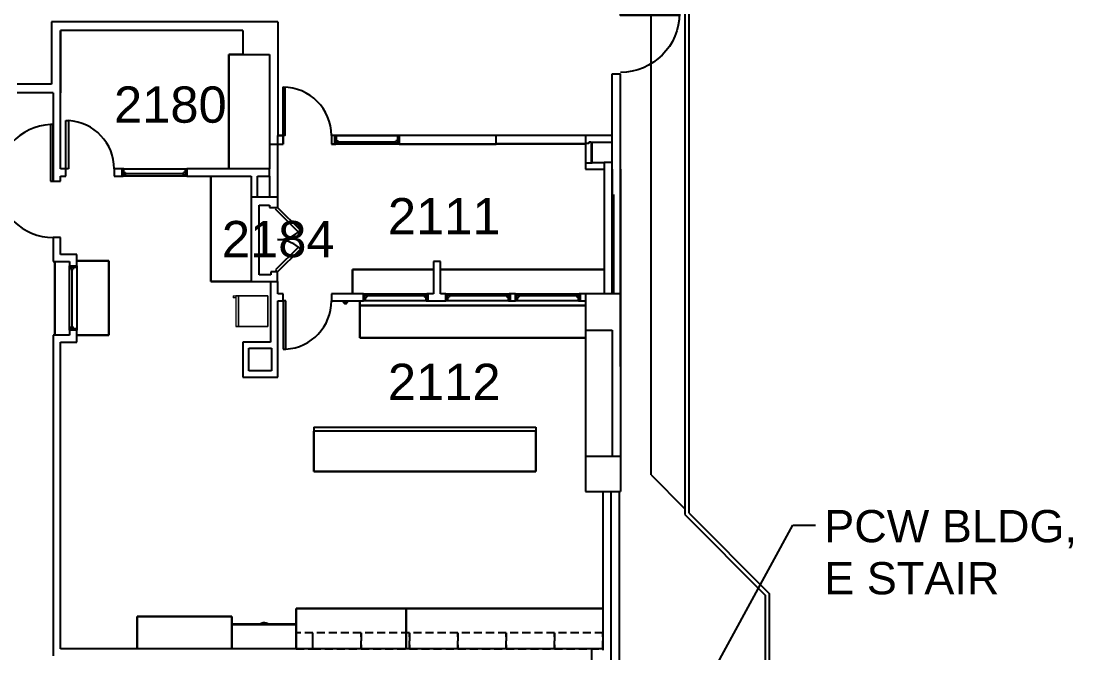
# Model space of a CAD drawing. Header units: inches. Extents: x -281 to 5521, y -151 to 3105.
# Drawn here: x 4739 to 5521, y 1678 to 2148 of the extents above; entities that cross this region are included whole.
import ezdxf

# ---------------------------------------------------------------- set-up
doc = ezdxf.new("R2010")
doc.units = ezdxf.units.IN
doc.header["$LTSCALE"] = 48
doc.header["$MEASUREMENT"] = 0
doc.linetypes.add('HIDDEN2', pattern=[0.1875, 0.125, -0.0625])
doc.layers.get('0').update_dxf_attribs({"linetype": 'CONTINUOUS'})
for name, color, linetype in [('A-ANNO-RNUM', 4, 'CONTINUOUS'), ('A-ANNO-TEXT-IDEN', 4, 'CONTINUOUS'), ('A-DOOR', 2, 'CONTINUOUS'), ('A-FLOR-CASE', 3, 'CONTINUOUS'), ('A-FLOR-CASE-UPPR', 3, 'HIDDEN2'), ('A-FLOR-HRAL', 1, 'CONTINUOUS'), ('A-GLAZ', 2, 'CONTINUOUS'), ('A-GLAZ-SILL', 1, 'CONTINUOUS'), ('A-ROOF-MED', 3, 'CONTINUOUS'), ('A-WALL-FULL', 6, 'CONTINUOUS'), ('S-COLS', 5, 'CONTINUOUS')]:
    doc.layers.add(name, color=color, linetype=linetype)
doc.layers.add('A-EQPM', color=1, linetype='CONTINUOUS', lineweight=13)
doc.layers.add('A-FURN-1', color=8, linetype='CONTINUOUS', lineweight=13)
doc.styles.add('ARIAL', font='arial.ttf')
doc.styles.get("Standard").update_dxf_attribs({"font": 'SIMPLEX.SHX'})
doc.dimstyles.new('DIM1-4', dxfattribs={"dimscale": 48, "dimtxt": 0.09375, "dimasz": 0.125, "dimexe": 0.125, "dimexo": 0.09375, "dimgap": 0.046875, "dimtad": 1, "dimdec": 4, "dimzin": 7, "dimdsep": 46, "dimlunit": 4, "dimtxsty": 'Standard', "dimblk": 'TICK', "dimcen": 2.25, "dimdle": 1.5, "dimadec": 0, "dimazin": 0, "dimtfac": 1, "dimtdec": 4, "dimtix": 1, "dimtofl": 0, "dimtmove": 2, "dimatfit": 3, "dimldrblk": 'TICK', "dimfxl": 1, "dimtolj": 1, "dimtzin": 0, "dimarcsym": 0})

# ---------------------------------------------------------------- blocks, each defined once
blk = doc.blocks.new('*U202')
for p, q in [((0, 0), (0, 0)), ((44, 0), (44, 0))]:
    blk.add_line(p, q)
blk.add_lwpolyline([(0, 0), (0, -44), (1.75, -44), (1.75, 0)], close=True)
blk.add_arc((0, 0), 44, 270, 0)
blk = doc.blocks.new('TICK')
at = {"linetype": 'Continuous'}
blk.add_line((0.988, 0), (-0.988, 0), dxfattribs=at)
at = {"color": 11}
blk.add_line((-0.223, -0.223), (0.223, 0.223), dxfattribs=at)
blk = doc.blocks.new('*U149')
for p, q in [((0, 0), (0, 0)), ((46, 0), (46, 0))]:
    blk.add_line(p, q)
blk.add_lwpolyline([(0, 0), (0, 46), (1.75, 46), (1.75, 0)], close=True)
blk.add_arc((0, 0), 46, 0, 90)
blk = doc.blocks.new('RA Door-Sngl Flsh - 3_-0_ x 7_-0_-737621-FIRE LIFE SAFETY PLAN- 2ND FLOOR')
at = {"layer": 'A-DOOR'}
for p, q in [((16, 38.625), (16, 2.625)), ((18, 38.625), (16, 38.625)), ((18, 2.625), (18, 38.625)), ((16, 2.625), (18, 2.625))]:
    blk.add_line(p, q, dxfattribs=at)
blk.add_arc((18, 2.625), 36.056, 93.17983, 180, dxfattribs=at)
blk = doc.blocks.new('RA Door-Dble Flush-Dble Act - 4_-0_ x 7_-0_-737785-FIRE LIFE SAFETY PLAN- 2ND FLOOR')
at = {"layer": 'A-DOOR'}
for p, q in [((-22.59, -1.09), (-24, -2.5)), ((-24, -2.5), (-7.03, -19.47)), ((-5.62, -18.06), (-22.59, -1.09)), ((5.62, -18.06), (22.59, -1.09)), ((24, -2.5), (7.03, -19.47)), ((9.13, -14.54), (22.59, -1.09)), ((-7.03, -19.47), (-5.62, -18.06))]:
    blk.add_line(p, q, dxfattribs=at)
for centre, start, end in [((-24, -2.5), 319.85313, 0), ((24, -2.5), 180, 225)]:
    blk.add_arc(centre, 24, start, end, dxfattribs=at)
blk = doc.blocks.new('RA Door-Sngl Flsh - 3_-0_ x 7_-0_-313218-FIRE LIFE SAFETY PLAN- 2ND FLOOR')
at = {"layer": 'A-DOOR'}
for p, q in [((16, -2.625), (18, -2.625)), ((16, -38.625), (16, -2.625)), ((18, -2.625), (18, -38.625)), ((18, -38.625), (16, -38.625))]:
    blk.add_line(p, q, dxfattribs=at)
blk.add_arc((18, -2.625), 36.056, 180, 266.82017, dxfattribs=at)
blk = doc.blocks.new('RA Door-Sngl Flsh - 3_-6_ x 7_-0_ NRS-737608-FIRE LIFE SAFETY PLAN- 2ND FLOOR')
at = {"layer": 'A-DOOR'}
for p, q in [((21, 4.625), (21, 2.625)), ((63, 4.625), (21, 4.625)), ((21, 2.625), (63, 2.625)), ((63, 2.625), (63, 4.625))]:
    blk.add_line(p, q, dxfattribs=at)
blk.add_arc((21, 2.625), 42.048, 2.726311, 180, dxfattribs=at)
blk = doc.blocks.new('Instance - Fixed - 24_ x 48_--916887-FIRE LIFE SAFETY PLAN- 2ND FLOOR')
at = {"layer": 'A-GLAZ'}
for p, q in [((-24.25, 2.625), (-25.5, 2.625)), ((-24.25, 2.625), (-24.25, -0.125)), ((21.25, 2.625), (22.5, 2.625)), ((21.25, -0.125), (21.25, 2.625)), ((-25.5, -2.625), (-24.75, -2.625)), ((-24.75, -0.125), (-23, -0.125)), ((-24.75, -1.875), (-24.75, -0.125)), ((-24.75, -0.125), (-24.25, -0.125)), ((-24.75, -0.125), (-24.75, -2.625)), ((-24.75, -1.875), (-23, -1.875)), ((-23, -1.875), (-23, -0.125)), ((-23, -1), (20, -1)), ((20, -1.875), (20, -0.125)), ((21.75, -0.125), (20, -0.125)), ((21.75, -1.875), (20, -1.875)), ((21.25, -0.125), (21.75, -0.125)), ((21.75, -1.875), (21.75, -0.125)), ((21.75, -0.125), (21.75, -2.625)), ((22.5, -2.625), (21.75, -2.625))]:
    blk.add_line(p, q, dxfattribs=at)
blk = doc.blocks.new('Instance - Fixed - 24_ x 48_-interior-917350-FIRE LIFE SAFETY PLAN- 2ND FLOOR')
at = {"layer": 'A-GLAZ'}
for p, q in [((-25.5, 2.625), (-24.75, 2.625)), ((-24.75, 0.125), (-24.75, 2.625)), ((-24.75, 1.875), (-24.75, 0.125)), ((-24.75, 1.875), (-23, 1.875)), ((-24.75, 0.125), (-23, 0.125)), ((-24.75, 0.125), (-24.25, 0.125)), ((-24.25, -2.625), (-24.25, 0.125)), ((-23, 1.875), (-23, 0.125)), ((-23, 1), (20, 1)), ((20, 1.875), (20, 0.125)), ((21.75, 1.875), (20, 1.875)), ((21.75, 0.125), (20, 0.125)), ((21.25, 0.125), (21.75, 0.125)), ((21.25, 0.125), (21.25, -2.625)), ((21.75, 0.125), (21.75, 2.625)), ((22.5, 2.625), (21.75, 2.625)), ((21.75, 1.875), (21.75, 0.125)), ((-24.25, -2.625), (-25.5, -2.625)), ((21.25, -2.625), (22.5, -2.625))]:
    blk.add_line(p, q, dxfattribs=at)
blk = doc.blocks.new('Instance - Fixed - 24_ x 48_ -2hr-1559898-FIRE LIFE SAFETY PLAN- 2ND FLOOR')
at = {"layer": 'A-GLAZ'}
for p, q in [((-25.5, 3.25), (-24.75, 3.25)), ((-24.75, 0.75), (-24.75, 3.25)), ((-24.75, 2.5), (-24.75, 0.75)), ((-24.75, 2.5), (-23, 2.5)), ((-24.75, 0.75), (-23, 0.75)), ((-24.75, 0.75), (-24.25, 0.75)), ((-24.25, -3.25), (-24.25, 0.75)), ((-23, 2.5), (-23, 0.75)), ((-23, 1.625), (20, 1.625)), ((20, 2.5), (20, 0.75)), ((21.75, 2.5), (20, 2.5)), ((21.75, 0.75), (20, 0.75)), ((21.25, 0.75), (21.75, 0.75)), ((21.25, 0.75), (21.25, -3.25)), ((21.75, 0.75), (21.75, 3.25)), ((22.5, 3.25), (21.75, 3.25)), ((21.75, 2.5), (21.75, 0.75)), ((-24.25, -3.25), (-25.5, -3.25)), ((21.25, -3.25), (22.5, -3.25))]:
    blk.add_line(p, q, dxfattribs=at)
blk = doc.blocks.new('REFRIGERATOR 17 CU FT - 32_5_ x 32_75_ 22 cu_ft_58H-830971-FIRE LIFE SAFETY PLAN- 2ND FLOOR')
at = {"layer": 'A-EQPM'}
for p, q in [((11.5, 11.42), (-11.5, 11.42)), ((-11.5, 11.42), (-11.5, -12.58)), ((-11.5, -10.33), (-11.5, 11.42)), ((-11.5, 11.42), (11.5, 11.42)), ((11.5, -12.58), (11.5, 11.42)), ((11.5, 11.42), (11.5, -10.33)), ((11.5, -10.33), (-11.5, -10.33)), ((-11.5, -12.58), (-11.5, -10.58)), ((11.5, -10.58), (-11.5, -10.58)), ((-11.5, -12.58), (11.5, -12.58)), ((-11.5, -14.58), (-11.5, -12.58)), ((-11.5, -12.58), (11.5, -12.58)), ((-11.5, -14.58), (-10, -14.58)), ((-10, -12.58), (-10, -14.58)), ((11.5, -10.58), (11.5, -12.58))]:
    blk.add_line(p, q, dxfattribs=at)
blk = doc.blocks.new('Wall_mounted_phone_5550 - 11ZPHO02_dwg-814741-FIRE LIFE SAFETY PLAN- 2ND FLOOR')
for p, q in [((-2.36, -0.47), (-2.48, -0.25)), ((-2.11, -0.47), (-2.36, -0.47)), ((-1.92, -0.47), (-2.36, -0.47)), ((-2.2, -0.47), (-2.11, -0.47)), ((-1.92, -0.47), (-2.04, -0.25)), ((-1.92, -0.47), (-1.68, -0.47)), ((-1.92, -0.47), (-1.52, -0.47)), ((-1.53, -0.47), (-1.66, -0.63)), ((-1.66, -1.25), (-1.66, -0.63)), ((-1.66, -0.63), (-1.53, -0.63)), ((-1.66, -1.31), (-1.66, -1.25)), ((-1.66, -1.25), (-1.53, -1.31)), ((-1.53, -1.44), (-1.66, -1.31)), ((-1.53, -1.44), (-1.66, -1.31)), ((-1.63, -1.29), (-1.53, -1.41)), ((-1.53, -0.47), (-1.47, -0.44)), ((1.53, -0.47), (-1.53, -0.47)), ((-1.53, -0.47), (-1.53, -0.63)), ((-1.53, -0.63), (1.53, -0.63)), ((-1.53, -1.29), (-1.53, -0.63)), ((1.53, -1.31), (-1.53, -1.31)), ((-1.53, -1.41), (-1.53, -1.31)), ((1.53, -1.41), (-1.53, -1.41)), ((-1.53, -1.44), (-1.53, -1.41)), ((-1.41, -1.44), (-1.53, -1.44)), ((-1.47, -0.44), (-1.47, -0.25)), ((1.47, -0.44), (-1.47, -0.44)), ((-1.34, -1.44), (-1.41, -1.44)), ((-1.34, -1.41), (-1.35, -1.56)), ((-1.3, -1.41), (-1.35, -1.56)), ((-1.34, -1.59), (-1.35, -1.56)), ((-1.34, -1.59), (-1.34, -1.61)), ((-1.34, -1.61), (-1.34, -1.62)), ((-1.34, -1.61), (-1.34, -1.62)), ((-1.34, -1.69), (-1.34, -1.62)), ((-0.8, -2.61), (-1.34, -1.69)), ((-1.13, -1.41), (-1.08, -1.54)), ((-0.76, -2.41), (-1.08, -1.54)), ((-0.89, -2.04), (-1.08, -1.54)), ((-1.03, -1.41), (-1, -1.52)), ((-0.85, -2.04), (-1, -1.52)), ((-0.76, -2.41), (-0.97, -1.82)), ((-0.77, -2.31), (-0.89, -2.04)), ((-0.71, -2.26), (-0.85, -2.04)), ((-0.8, -1.41), (-0.79, -1.51)), ((-0.8, -2.61), (-0.74, -2.53)), ((0.8, -2.61), (-0.8, -2.61)), ((-0.69, -2.04), (-0.79, -1.51)), ((0.79, -1.51), (-0.79, -1.51)), ((-0.77, -2.31), (-0.71, -2.26)), ((0.77, -2.31), (-0.77, -2.31)), ((-0.77, -2.31), (-0.75, -2.42)), ((-0.75, -2.42), (-0.74, -2.53)), ((-0.74, -2.53), (0.74, -2.53)), ((-0.71, -2.26), (-0.59, -2.22)), ((-0.59, -2.22), (-0.69, -2.04)), ((0.69, -2.04), (-0.69, -2.04)), ((-0.59, -2.22), (0.59, -2.22)), ((0.59, -2.22), (0.69, -2.04)), ((0.71, -2.26), (0.59, -2.22)), ((0.69, -2.04), (0.79, -1.51)), ((0.71, -2.26), (0.85, -2.04)), ((0.77, -2.31), (0.71, -2.26)), ((0.75, -2.42), (0.74, -2.53)), ((0.8, -2.61), (0.74, -2.53)), ((0.77, -2.31), (0.75, -2.42)), ((0.76, -2.41), (1.08, -1.54)), ((0.76, -2.41), (0.97, -1.82)), ((0.77, -2.31), (0.89, -2.04)), ((0.8, -1.41), (0.79, -1.51)), ((0.8, -2.61), (1.34, -1.69)), ((0.85, -2.04), (1, -1.52)), ((0.89, -2.04), (1.08, -1.54)), ((1.03, -1.41), (1, -1.52)), ((1.13, -1.41), (1.08, -1.54)), ((1.3, -1.4), (1.35, -1.56)), ((1.34, -1.4), (1.35, -1.56)), ((1.34, -1.44), (1.41, -1.44)), ((1.34, -1.59), (1.35, -1.56)), ((1.34, -1.59), (1.34, -1.61)), ((1.34, -1.61), (1.34, -1.62)), ((1.34, -1.61), (1.34, -1.62)), ((1.34, -1.69), (1.34, -1.62)), ((1.41, -1.44), (1.53, -1.44)), ((1.47, -0.44), (1.47, -0.25)), ((1.53, -0.47), (1.47, -0.44)), ((1.53, -0.47), (1.66, -0.63)), ((1.53, -0.47), (1.53, -0.63)), ((1.53, -1.29), (1.53, -0.63)), ((1.53, -0.63), (1.66, -0.63)), ((1.66, -1.25), (1.53, -1.31)), ((1.53, -1.41), (1.63, -1.29)), ((1.53, -1.44), (1.66, -1.31)), ((1.53, -1.44), (1.66, -1.31)), ((1.53, -1.41), (1.53, -1.31)), ((1.53, -1.44), (1.53, -1.41)), ((1.66, -1.25), (1.66, -0.63)), ((1.66, -1.31), (1.66, -1.25))]:
    blk.add_line(p, q)
blk = doc.blocks.new('Wall_mounted_phone_5550 - Wall_mounted_phone_5550-815184-FIRE LIFE SAFETY PLAN- 2ND FLOOR')
blk.add_blockref('Wall_mounted_phone_5550 - 11ZPHO02_dwg-814741-FIRE LIFE SAFETY PLAN- 2ND FLOOR', (0, 0))
blk = doc.blocks.new('CW_TRA_countertop_with backsplash option - 2_-6_ - SS NO DRIP-739162-SECOND FLOOR PLAN')
for p, q in [((-82.59, 1.5), (-82.59, 31.5)), ((-82.59, 31.5), (82.59, 31.5)), ((82.59, 31.5), (-82.59, 31.5)), ((-82.59, 31.5), (-82.59, 1.5)), ((82.59, 31.5), (82.59, 1.5)), ((82.59, 1.5), (82.59, 31.5))]:
    blk.add_line(p, q)
blk = doc.blocks.new('CW_TRA_countertop_with backsplash option - CA - 27_5_-976997-SECOND FLOOR PLAN')
for p, q in [((-84, 30.125), (84, 30.125)), ((84, 30.125), (-84, 30.125)), ((84, 30.125), (84, 2.625)), ((84, 2.625), (84, 30.125)), ((-80, 2.625), (-32, 2.625)), ((-28, 2.625), (20, 2.625)), ((33.25, 2.625), (81.25, 2.625))]:
    blk.add_line(p, q)
blk = doc.blocks.new('CW_TRA_countertop_with backsplash option - 2_-6_ - SS NO DRIP-724550-SECOND FLOOR PLAN')
for p, q in [((-39.3125, 3), (-39.3125, 33)), ((-39.3125, 33), (39.3125, 33)), ((39.3125, 33), (-39.3125, 33)), ((-39.3125, 33), (-39.3125, 3))]:
    blk.add_line(p, q)
blk = doc.blocks.new('CW_TRA_countertop_with backsplash option - CA - 24_-737610-SECOND FLOOR PLAN')
for p, q in [((-27.72, 2.62), (-27.72, 26.63)), ((-27.72, 26.63), (27.72, 26.63)), ((27.72, 26.63), (-27.72, 26.63)), ((-27.72, 26.63), (-27.72, 2.62)), ((27.72, 26.63), (27.72, 2.62)), ((27.72, 2.62), (27.72, 26.63)), ((-24.03, 2.62), (23.97, 2.62))]:
    blk.add_line(p, q)
blk = doc.blocks.new('CW_TRA_countertop_with backsplash option - CA - 11_-737611-SECOND FLOOR PLAN')
for p, q in [((-27.33, 13.63), (27.33, 13.63)), ((27.33, 13.63), (-27.33, 13.63))]:
    blk.add_line(p, q)
blk = doc.blocks.new('File_Cabinet_Lateral__18D 48L - File_Cabinet_Lateral__18D 48L-273636-SECOND FLOOR PLAN')
at = {"layer": 'A-FURN-1'}
for p, q in [((-11.53, 17.94), (-12.28, 17.94)), ((-12.28, 17.94), (-12.28, 17.88)), ((-11.53, 17.94), (-12.28, 17.94)), ((-12.28, 17.94), (-12.28, 17.88)), ((-12.28, 17.88), (-12.28, -30.06)), ((-12.28, 17.88), (-12.28, -2.82)), ((-11.53, 17.88), (-11.53, 17.94)), ((-11.53, 17.88), (-11.53, 17.94)), ((-11.53, -30.06), (-11.53, 17.88)), ((-11.53, -30.06), (-11.53, 17.88)), ((5.72, 17.94), (-11.47, 17.94)), ((-11.47, 17.94), (-11.47, 17.88)), ((-11.47, 17.88), (-11.47, -30.06)), ((5.72, 17.88), (5.72, 17.94)), ((5.72, -30.06), (5.72, 17.88)), ((-12.28, -2.82), (-12.5, -2.82)), ((-12.28, -2.83), (-12.5, -2.82)), ((-12.26, -2.82), (-12.28, -2.82)), ((-12.28, -2.82), (-12.28, -2.88)), ((-12.26, -2.83), (-12.28, -2.83)), ((-12.28, -2.88), (-12.28, -8.84)), ((-12.3, -9.3), (-12.28, -9.3)), ((-12.3, -9.3), (-12.28, -9.3)), ((-12.28, -8.84), (-12.28, -9.3)), ((-12.28, -9.3), (-12.05, -9.3)), ((-12.28, -9.3), (-12.05, -9.3)), ((-12.28, -9.3), (-12.28, -30.06)), ((-12.28, -30.06), (-11.53, -30.06)), ((-12.28, -30.06), (-11.53, -30.06)), ((-11.47, -30.06), (5.72, -30.06))]:
    blk.add_line(p, q, dxfattribs=at)
for centre, start, end in [((-6.91, -5.89), 151.24633, 212.27816), ((-6.91, -5.89), 175.65906, 187.84599), ((-6.91, -5.89), 163.4527, 175.63931), ((-6.91, -5.89), 187.86543, 200.05177), ((-6.66, -5.89), 151.86804, 207.66311), ((-6.66, -5.89), 175.6856, 187.86368), ((-6.91, -5.89), 151.24633, 163.43165), ((-6.66, -5.89), 163.48808, 175.66585), ((-6.66, -5.89), 187.88312, 200.06062), ((-6.66, -5.89), 151.86804, 163.46704), ((-6.66, -5.89), 151.29056, 151.86804), ((-6.66, -5.89), 151.29056, 151.86804), ((-6.91, -5.89), 200.07179, 212.25651), ((-6.66, -5.89), 200.08064, 207.66311), ((-6.66, -5.89), 207.66311, 212.27816), ((-6.66, -5.89), 207.66311, 212.25651)]:
    blk.add_arc(centre, 6.39, start, end, dxfattribs=at)
blk = doc.blocks.new('CW_TRA_countertop_with backsplash option - 2_-6_ - SS NO DRIP-1588947-SECOND FLOOR PLAN')
for p, q in [((-42.56, 33.25), (42.56, 33.25)), ((42.56, 33.25), (-42.56, 33.25)), ((42.56, 33.25), (42.56, 23)), ((42.56, 23), (42.56, 33.25))]:
    blk.add_line(p, q)
blk = doc.blocks.new('CW_TRA_countertop_with backsplash option - CA - 18_-976668-SECOND FLOOR PLAN')
for p, q in [((-60.94, 20.63), (60.94, 20.63)), ((60.94, 20.63), (-60.94, 20.63)), ((-57.06, 2.62), (-9.06, 2.62)), ((-5.06, 2.62), (42.94, 2.62))]:
    blk.add_line(p, q)
blk = doc.blocks.new('CW_TRA_countertop_with backsplash option - CA - 3_5_-976897-SECOND FLOOR PLAN')
for p, q in [((-84, 6.125), (84, 6.125)), ((84, 6.125), (-84, 6.125)), ((-80, 2.625), (-32, 2.625)), ((-28, 2.625), (20, 2.625)), ((33.25, 2.625), (81.25, 2.625)), ((84, 6.125), (84, 2.625)), ((84, 2.625), (84, 6.125))]:
    blk.add_line(p, q)
blk = doc.blocks.new('CW_TRA_countertop_with backsplash option - CA - 18_-933543-SECOND FLOOR PLAN')
for p, q in [((-30.06, 2.62), (-30.06, 20.63)), ((-30.06, 20.63), (30.06, 20.63)), ((30.06, 20.63), (-30.06, 20.63)), ((-30.06, 20.63), (-30.06, 2.62)), ((-22.06, 2.62), (25.94, 2.62))]:
    blk.add_line(p, q)

msp = doc.modelspace()

# ---------------------------------------------------------------- linework, layer by layer
at = {"layer": 'A-FLOR-CASE'}
for p, q in [((4943.2, 1680.88), (4943.2, 1710.88)), ((4943.2, 1710.88), (5025.07, 1710.88)), ((5025.07, 1710.88), (4943.2, 1710.88)), ((4943.2, 1710.88), (4943.2, 1680.88)), ((5025.07, 1710.88), (5025.07, 1680.88)), ((5025.07, 1680.88), (5025.07, 1710.88)), ((5025.07, 1680.88), (5025.07, 1710.88)), ((5025.07, 1710.88), (5171.5, 1710.88)), ((5171.5, 1710.88), (5025.07, 1710.88)), ((5025.07, 1710.88), (5025.07, 1680.88)), ((4825.03, 1680.88), (4825.03, 1704.88)), ((4825.03, 1704.88), (4895.26, 1704.88)), ((4895.26, 1704.88), (4825.03, 1704.88)), ((4825.03, 1704.88), (4825.03, 1680.88)), ((4895.26, 1704.88), (4895.26, 1680.88)), ((4895.26, 1680.88), (4895.26, 1704.88))]:
    msp.add_line(p, q, dxfattribs=at)
at = {"layer": 'A-FLOR-CASE-UPPR'}
for p, q in [((4955.59, 1692.88), (4943.15, 1692.88)), ((4943.15, 1692.88), (4943.15, 1680.88)), ((4955.59, 1692.88), (4943.15, 1692.88)), ((4943.15, 1692.88), (4943.15, 1680.88)), ((4991.5, 1692.88), (4955.5, 1692.88)), ((4955.5, 1692.88), (4955.5, 1680.88)), ((4955.59, 1680.88), (4955.59, 1692.88)), ((4955.59, 1680.88), (4955.59, 1692.88)), ((4991.5, 1680.88), (4991.5, 1692.88)), ((5027.5, 1692.88), (4991.5, 1692.88)), ((4991.5, 1692.88), (4991.5, 1680.88)), ((5063.5, 1692.88), (5027.5, 1692.88)), ((5027.5, 1692.88), (5027.5, 1680.88)), ((5027.5, 1680.88), (5027.5, 1692.88)), ((5063.5, 1680.88), (5063.5, 1692.88)), ((5099.5, 1692.88), (5063.5, 1692.88)), ((5063.5, 1692.88), (5063.5, 1680.88)), ((5099.5, 1680.88), (5099.5, 1692.88)), ((5135.5, 1692.88), (5099.5, 1692.88)), ((5099.5, 1692.88), (5099.5, 1680.88)), ((5135.5, 1680.88), (5135.5, 1692.88)), ((5171.5, 1692.88), (5135.5, 1692.88)), ((5135.5, 1692.88), (5135.5, 1680.88)), ((5171.5, 1680.88), (5171.5, 1692.88)), ((4943.15, 1680.88), (4955.59, 1680.88)), ((4943.15, 1680.88), (4955.59, 1680.88)), ((4955.5, 1680.88), (4991.5, 1680.88)), ((4991.5, 1680.88), (5027.5, 1680.88)), ((5027.5, 1680.88), (5063.5, 1680.88)), ((5063.5, 1680.88), (5099.5, 1680.88)), ((5099.5, 1680.88), (5135.5, 1680.88)), ((5135.5, 1680.88), (5171.5, 1680.88))]:
    msp.add_line(p, q, dxfattribs=at)
at = {"layer": 'A-FLOR-HRAL'}
for p, q in [((5232.5, 2178), (5232.5, 1780.96)), ((5235.5, 2181), (5235.5, 1782.2)), ((5232.5, 1780.96), (5292.5, 1720.6)), ((5235.5, 1782.2), (5295.5, 1721.84)), ((5292.5, 1668), (5292.5, 1720.6)), ((5295.5, 1668), (5295.5, 1721.84))]:
    msp.add_line(p, q, dxfattribs=at)
at = {"layer": 'A-GLAZ'}
for p, q in [((5178.5, 2038), (5178.5, 1945.25)), ((5177.5, 1798), (5177.5, 1680))]:
    msp.add_line(p, q, dxfattribs=at)
at = {"layer": 'A-GLAZ-SILL'}
for p, q in [((5172.5, 2038), (5172.5, 1945.25)), ((5184.5, 2038), (5184.5, 1944)), ((5171.5, 1798), (5171.5, 1680)), ((5183.5, 1798), (5183.5, 1668))]:
    msp.add_line(p, q, dxfattribs=at)
at = {"layer": 'A-ROOF-MED'}
for q in [(5207.5, 2175), (5232.5, 1785.21)]:
    msp.add_line((5207.5, 1810.36), q, dxfattribs=at)
at = {"layer": 'A-WALL-FULL'}
for p, q in [((4761.25, 2147.75), (4761.25, 2101.37)), ((4929.5, 2147.75), (4761.25, 2147.75)), ((4929.5, 2147.75), (4929.5, 2063)), ((4767.75, 2141.25), (4767.75, 2094.88)), ((4903.5, 2141.25), (4767.75, 2141.25)), ((4767.75, 2038.12), (4767.75, 2141.25)), ((4903.5, 2141.25), (4903.5, 2123.25)), ((4903.5, 2123.25), (4923.5, 2123.25)), ((4923.5, 2123.25), (4923.5, 2038.12)), ((4923.5, 2122), (4923.5, 2056.5)), ((5178.5, 2109), (5184.5, 2109)), ((5178.5, 2064), (5178.5, 2109)), ((5184.5, 2019), (5184.5, 2109)), ((4761.25, 2101.37), (4735.5, 2101.37)), ((4762.5, 2094.88), (4735.5, 2094.88)), ((4762.5, 2094.88), (4762.5, 2029.16)), ((4929.5, 2063), (4933.5, 2063)), ((4929.5, 2056.5), (4929.5, 2063)), ((4933.5, 2063), (4929.5, 2063)), ((4933.5, 2063), (4933.5, 2056.5)), ((4933.5, 2056.5), (4933.5, 2063)), ((5158.5, 2063), (4969.5, 2063)), ((4969.5, 2063), (4969.5, 2056.5)), ((4972, 2063), (4969.5, 2063)), ((4969.5, 2063), (4969.5, 2056.5)), ((4972, 2056.5), (4972, 2063)), ((4972, 2063), (5020, 2063)), ((5092, 2063), (5020, 2063)), ((5020, 2063), (5020, 2056.5)), ((5178, 2063), (5092, 2063)), ((5092, 2056.5), (5092, 2063)), ((5158.5, 2063), (5158.5, 2057)), ((5178.5, 2019), (5178.5, 2064)), ((4923.5, 2056.5), (4933.5, 2056.5)), ((4929.5, 2009.5), (4929.5, 2056.5)), ((4929.5, 2056.5), (4933.5, 2056.5)), ((5158.5, 2056.5), (4969.5, 2056.5)), ((4969.5, 2056.5), (4972, 2056.5)), ((5020, 2056.5), (4972, 2056.5)), ((5020, 2056.5), (5092, 2056.5)), ((5092, 2057), (5158.5, 2057)), ((5161, 2057), (5158.5, 2057)), ((5158.5, 2057), (5158.5, 2042.63)), ((5163.13, 2058), (5161, 2058)), ((5161, 2058), (5161, 2057)), ((5163.13, 2042.63), (5163.13, 2058)), ((5163.5, 2042.63), (5163.5, 2058)), ((5163.5, 2058), (5178, 2058)), ((4771.78, 2038.12), (4767.75, 2038.12)), ((4771.78, 2032.88), (4771.78, 2038.12)), ((4813.78, 2038.12), (4807.78, 2038.12)), ((4807.78, 2038.12), (4807.78, 2032.88)), ((4813.78, 2032.88), (4813.78, 2038.12)), ((4813.78, 2038.12), (4861.78, 2038.12)), ((4923.5, 2038.12), (4861.78, 2038.12)), ((4861.78, 2038.12), (4861.78, 2032.88)), ((4923.5, 2032.88), (4923.5, 2038.12)), ((5158.5, 2042.63), (5163.13, 2042.63)), ((5158.5, 2042.63), (5158.5, 2038)), ((5158.5, 2038), (5172.5, 2038)), ((5163.13, 2042.63), (5163.5, 2042.63)), ((5172.5, 2042.63), (5163.5, 2042.63)), ((5178, 2043), (5172.5, 2043)), ((5172.5, 2043), (5172.5, 2042.63)), ((5172.5, 2042.63), (5172.5, 2038)), ((5172.5, 2038), (5172.5, 1945.25)), ((4762.5, 2029.16), (4767.75, 2029.16)), ((4767.75, 2029.16), (4767.75, 2032.88)), ((4767.75, 2032.88), (4771.78, 2032.88)), ((4807.78, 2032.88), (4813.78, 2032.88)), ((4861.78, 2032.88), (4813.78, 2032.88)), ((4861.78, 2032.88), (4909.74, 2032.88)), ((4909.74, 2032.88), (4909.74, 2017.25)), ((4914.36, 2032.88), (4923.5, 2032.88)), ((4914.36, 2017.25), (4914.36, 2032.88)), ((4923.5, 2032.88), (4923.5, 2017.25)), ((4914.36, 2017.25), (4909.74, 2017.25)), ((4909.74, 2017.25), (4909.74, 1954.25)), ((4923.5, 2017.25), (4914.36, 2017.25)), ((4929.5, 2017.25), (4923.5, 2017.25)), ((5178.5, 2003), (5178.5, 2019)), ((5179.5, 2019), (5179.5, 2003)), ((5184.5, 2003), (5184.5, 2019)), ((4915.74, 2011.25), (4923.5, 2011.25)), ((4915.74, 1959.25), (4915.74, 2011.25)), ((4923.5, 2011.25), (4923.5, 2009.5)), ((4923.5, 2009.5), (4929.5, 2009.5)), ((5178.5, 1951), (5178.5, 2003)), ((5179.5, 2003), (5179.5, 1951)), ((5184.5, 1951), (5184.5, 2003)), ((4767.75, 1987.16), (4762.5, 1987.16)), ((4762.5, 1987.16), (4762.5, 1969.16)), ((4767.75, 1974.41), (4767.75, 1987.16)), ((4779.93, 1974.41), (4767.75, 1974.41)), ((4779.93, 1966.12), (4779.93, 1974.41)), ((4762.5, 1969.16), (4774.68, 1969.16)), ((4774.68, 1969.16), (4774.68, 1966.12)), ((4774.68, 1966.12), (4779.93, 1966.12)), ((4774.68, 1918.12), (4774.68, 1966.12)), ((4779.93, 1966.12), (4779.93, 1918.12)), ((5045.38, 1969.25), (5045.38, 1945.25)), ((5050.63, 1969.25), (5045.38, 1969.25)), ((5050.63, 1945.25), (5050.63, 1969.25)), ((4924.38, 1959.25), (4915.74, 1959.25)), ((4924.38, 1961.5), (4924.38, 1959.25)), ((4929.38, 1961.5), (4924.38, 1961.5)), ((4929.38, 1954.25), (4929.38, 1961.5)), ((4909.74, 1954.25), (4924.25, 1954.25)), ((4924.25, 1954.25), (4929.38, 1954.25)), ((4924.25, 1954.25), (4924.25, 1909.25)), ((4929.5, 1954.25), (4929.38, 1954.25)), ((4929.5, 1945.25), (4929.5, 1954.25)), ((5178.5, 1945.25), (5178.5, 1951)), ((5179.5, 1951), (5179.5, 1945.25)), ((5184.5, 1907), (5184.5, 1951)), ((4933.5, 1945.25), (4929.5, 1945.25)), ((4933.5, 1940), (4933.5, 1945.25)), ((4993.25, 1945.25), (4969.5, 1945.25)), ((4969.5, 1945.25), (4969.5, 1940)), ((4993.25, 1940), (4993.25, 1945.25)), ((4993.25, 1945.25), (5041.25, 1945.25)), ((5045.38, 1945.25), (5041.25, 1945.25)), ((5041.25, 1945.25), (5041.25, 1940)), ((5054.5, 1945.25), (5050.63, 1945.25)), ((5054.5, 1940), (5054.5, 1945.25)), ((5054.5, 1945.25), (5102.5, 1945.25)), ((5106.5, 1945.25), (5102.5, 1945.25)), ((5102.5, 1945.25), (5102.5, 1940)), ((5106.5, 1940), (5106.5, 1945.25)), ((5106.5, 1945.25), (5154.5, 1945.25)), ((5158.5, 1945.25), (5154.5, 1945.25)), ((5154.5, 1945.25), (5154.5, 1940)), ((5161, 1945.25), (5158.5, 1945.25)), ((5158.5, 1945.25), (5158.5, 1940.25)), ((5158.5, 1944), (5158.5, 1918)), ((5184.5, 1945.25), (5161, 1945.25)), ((5179.5, 1945.25), (5178.5, 1945.25)), ((4929.5, 1940), (4933.5, 1940)), ((4929.5, 1883.25), (4929.5, 1940)), ((4969.5, 1940), (4993.25, 1940)), ((5041.25, 1940), (4993.25, 1940)), ((5041.25, 1940), (5054.5, 1940)), ((5102.5, 1940), (5054.5, 1940)), ((5102.5, 1940), (5106.5, 1940)), ((5154.5, 1940), (5106.5, 1940)), ((5154.5, 1940), (5158.5, 1940)), ((4779.93, 1918.12), (4774.68, 1918.12)), ((4774.68, 1918.12), (4774.68, 1914.5)), ((4779.93, 1909.25), (4779.93, 1918.12)), ((5158.5, 1918), (5158.5, 1824)), ((5158.5, 1918), (5178.5, 1918)), ((5178.5, 1918), (5178.5, 1824)), ((5184.5, 1918), (5184.5, 1824)), ((4762.5, 1914.5), (4762.5, 1675.63)), ((4774.68, 1914.5), (4762.5, 1914.5)), ((4767.75, 1680.88), (4767.75, 1909.25)), ((4767.75, 1909.25), (4779.93, 1909.25)), ((4903.5, 1909.25), (4903.5, 1883.25)), ((4924.25, 1909.25), (4903.5, 1909.25)), ((4908.13, 1887.88), (4908.13, 1904.63)), ((4908.13, 1904.63), (4924.88, 1904.63)), ((4924.88, 1904.63), (4924.88, 1887.88)), ((5184.5, 1891), (5184.5, 1907)), ((4924.88, 1887.88), (4908.13, 1887.88)), ((4903.5, 1883.25), (4929.5, 1883.25)), ((4956.31, 1846), (5121.5, 1846)), ((4956.31, 1846), (4956.31, 1843)), ((5121.5, 1843), (4956.31, 1843)), ((5121.5, 1846), (5121.5, 1843)), ((5163.13, 1680.88), (4767.75, 1680.88)), ((5171.5, 1680.88), (5163.13, 1680.88)), ((5163.13, 1680.88), (5163.13, 1668)), ((5177.5, 1680), (5177.5, 1668))]:
    msp.add_line(p, q, dxfattribs=at)
at = {"layer": 'S-COLS'}
for p, q in [((5184.5, 1944), (5184.5, 1918)), ((5158.5, 1824), (5158.5, 1798)), ((5184.5, 1824), (5158.5, 1824)), ((5184.5, 1824), (5184.5, 1798)), ((5158.5, 1798), (5184.5, 1798))]:
    msp.add_line(p, q, dxfattribs=at)

# ---------------------------------------------------------------- block references
at = {"layer": 'A-DOOR', "xscale": -1, "rotation": 90}
msp.add_blockref('*U202', (5184.5, 2154), dxfattribs=at)
at = {"layer": 'A-DOOR', "xscale": 0.782608695652174, "yscale": 0.782608695652174, "zscale": 0.782608695652174}
msp.add_blockref('*U149', (4933.5, 2063), dxfattribs=at)
at = {"layer": 'A-DOOR'}
for name, p, rotation in [('RA Door-Sngl Flsh - 3_-6_ x 7_-0_ NRS-737608-FIRE LIFE SAFETY PLAN- 2ND FLOOR', (4765.13, 2008.16), 90), ('RA Door-Sngl Flsh - 3_-0_ x 7_-0_-313218-FIRE LIFE SAFETY PLAN- 2ND FLOOR', (4789.78, 2035.5), 179.9999999999999), ('RA Door-Dble Flush-Dble Act - 4_-0_ x 7_-0_-737785-FIRE LIFE SAFETY PLAN- 2ND FLOOR', (4926.88, 1985.5), 90), ('RA Door-Sngl Flsh - 3_-0_ x 7_-0_-737621-FIRE LIFE SAFETY PLAN- 2ND FLOOR', (4951.5, 1942.63), 179.9999999999999)]:
    msp.add_blockref(name, p, dxfattribs=dict(at, rotation=rotation))
at = {"layer": 'A-EQPM', "rotation": 270}
msp.add_blockref('REFRIGERATOR 17 CU FT - 32_5_ x 32_75_ 22 cu_ft_58H-830971-FIRE LIFE SAFETY PLAN- 2ND FLOOR', (4910.83, 1932.25), dxfattribs=at)
at = {"layer": 'A-EQPM'}
msp.add_blockref('Wall_mounted_phone_5550 - Wall_mounted_phone_5550-815184-FIRE LIFE SAFETY PLAN- 2ND FLOOR', (4979.91, 1940.25), dxfattribs=at)
at = {"layer": 'A-FLOR-CASE'}
for name, p, rotation in [('CW_TRA_countertop_with backsplash option - 2_-6_ - SS NO DRIP-1588947-SECOND FLOOR PLAN', (4926.5, 2080.69), 90), ('CW_TRA_countertop_with backsplash option - 2_-6_ - SS NO DRIP-724550-SECOND FLOOR PLAN', (4912.74, 1993.56), 90), ('CW_TRA_countertop_with backsplash option - CA - 11_-737611-SECOND FLOOR PLAN', (4777.31, 1941.83), 90), ('CW_TRA_countertop_with backsplash option - CA - 11_-737611-SECOND FLOOR PLAN', (4777.31, 1941.83), 90), ('CW_TRA_countertop_with backsplash option - CA - 24_-737610-SECOND FLOOR PLAN', (4777.31, 1942.09), 270), ('CW_TRA_countertop_with backsplash option - CA - 27_5_-976997-SECOND FLOOR PLAN', (5074.5, 1942.63), 179.9999999999999), ('CW_TRA_countertop_with backsplash option - CA - 3_5_-976897-SECOND FLOOR PLAN', (5074.5, 1942.63), 179.9999999999999), ('CW_TRA_countertop_with backsplash option - 2_-6_ - SS NO DRIP-739162-SECOND FLOOR PLAN', (5038.91, 1844.5), 179.9999999999999)]:
    msp.add_blockref(name, p, dxfattribs=dict(at, rotation=rotation))
for name, p in [('CW_TRA_countertop_with backsplash option - CA - 18_-933543-SECOND FLOOR PLAN', (5015.31, 1942.63)), ('CW_TRA_countertop_with backsplash option - CA - 18_-976668-SECOND FLOOR PLAN', (5111.56, 1942.63))]:
    msp.add_blockref(name, p, dxfattribs=at)
at = {"layer": 'A-FURN-1', "rotation": 270}
msp.add_blockref('File_Cabinet_Lateral__18D 48L - File_Cabinet_Lateral__18D 48L-273636-SECOND FLOOR PLAN', (4925.32, 1687.16), dxfattribs=at)
at = {"layer": 'A-GLAZ'}
for name, p, rotation in [('Instance - Fixed - 24_ x 48_ -2hr-1559898-FIRE LIFE SAFETY PLAN- 2ND FLOOR', (4994.5, 2059.75), 179.9999999999999), ('Instance - Fixed - 24_ x 48_-interior-917350-FIRE LIFE SAFETY PLAN- 2ND FLOOR', (4836.28, 2035.5), 179.9999999999999), ('Instance - Fixed - 24_ x 48_--916887-FIRE LIFE SAFETY PLAN- 2ND FLOOR', (4777.31, 1940.62), 270), ('Instance - Fixed - 24_ x 48_--916887-FIRE LIFE SAFETY PLAN- 2ND FLOOR', (5015.75, 1942.63), 179.9999999999999), ('Instance - Fixed - 24_ x 48_--916887-FIRE LIFE SAFETY PLAN- 2ND FLOOR', (5077, 1942.63), 179.9999999999999), ('Instance - Fixed - 24_ x 48_--916887-FIRE LIFE SAFETY PLAN- 2ND FLOOR', (5129, 1942.63), 179.9999999999999)]:
    msp.add_blockref(name, p, dxfattribs=dict(at, rotation=rotation))

# ---------------------------------------------------------------- texts
at = {"layer": 'A-ANNO-RNUM', "style": 'ARIAL'}
for s, p in [('2180', (4807.65, 2072.55)), ('2111', (5011.47, 1989.45)), ('2184', (4887.95, 1972.43)), ('2112', (5011.47, 1866.12))]:
    msp.add_text(s, height=27, dxfattribs=at).set_placement(p)
at = {"layer": 'A-ANNO-TEXT-IDEN', "style": 'ARIAL'}
for s, p in [('PCW BLDG,', (5336.19, 1760.23)), ('E STAIR', (5336.19, 1721.46))]:
    msp.add_text(s, height=24, dxfattribs=at).set_placement(p)

# ---------------------------------------------------------------- leaders
at = {"layer": 'A-ANNO-TEXT-IDEN'}
msp.add_leader([(5243.87, 1646.49), (5312.72, 1772.96), (5329.73, 1772.96)], dimstyle='DIM1-4', override={"dimscale": 96, "dimgap": 0, "dimtad": 0, "dimldrblk": 'DotBlank'}, dxfattribs=at)

doc.saveas('drawing.dxf')
